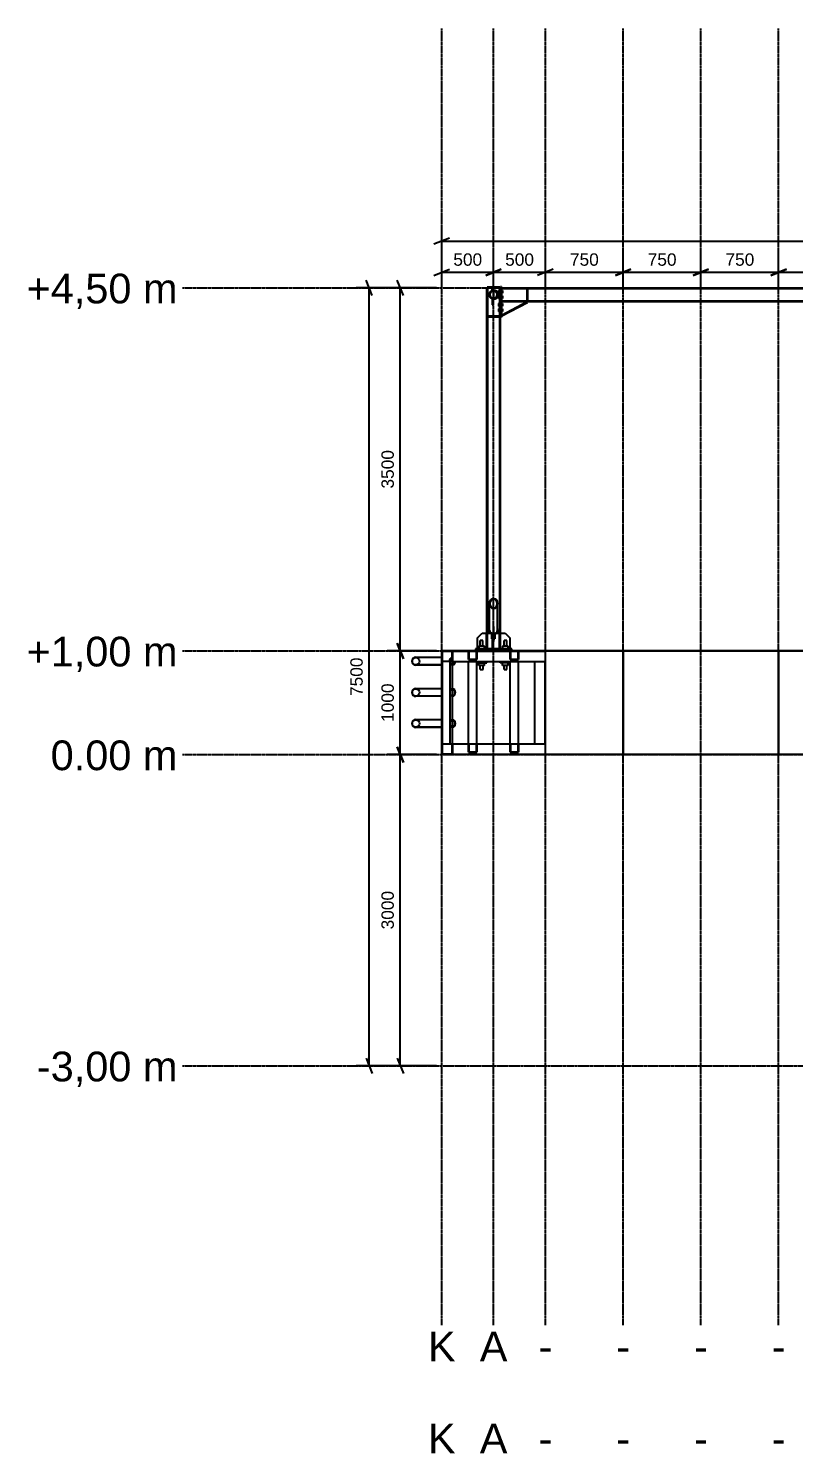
# Model space of a CAD drawing. Header units: millimetres. Extents: x -57554 to 16546, y 2142 to 98430.
# Drawn here: x -53656 to -46277, y 32775 to 46512 of the extents above; entities that cross this region are included whole.
import ezdxf

# ---------------------------------------------------------------- set-up
doc = ezdxf.new("R2010")
doc.units = ezdxf.units.MM
doc.linetypes.add('DXK_LINE_DOT3', pattern=[5.9187, 2.979, -0.9799, 0.9799, -0.9799])
doc.layers.add('S-Z23-A_DIMENSIONS', color=7, linetype='Continuous')
doc.styles.add('Arial', font='ARIAL.TTF', dxfattribs={"height": 0.2})

msp = doc.modelspace()

# ---------------------------------------------------------------- linework, layer by layer
at = {"color": 1, "linetype": 'DXK_LINE_DOT3'}
for p, q in [((-49670, 34012), (-49670, 46512)), ((-49170, 34012), (-49170, 46512)), ((-48670, 34012), (-48670, 46512)), ((-47920, 34012), (-47920, 46512)), ((-47170, 34012), (-47170, 46512)), ((-46420, 34012), (-46420, 46512)), ((-52170, 44012), (-39170, 44012)), ((-52170, 40512), (-39170, 40512)), ((-52170, 39512), (-39170, 39512)), ((-52170, 36512), (-39170, 36512))]:
    msp.add_line(p, q, dxfattribs=at)
at = {"color": 2, "linetype": 'Continuous'}
for p, q in [((-49236, 44012), (-49228, 44012)), ((-49236, 40682), (-49236, 44012)), ((-49108, 44020), (-49231, 44020)), ((-49231, 44012), (-49231, 44020)), ((-49228, 44012), (-49228, 40682)), ((-49228, 44012), (-49182, 44012)), ((-49174, 43988), (-49186, 43985)), ((-49182, 43986), (-49182, 44012)), ((-49182, 44012), (-49174, 44012)), ((-49174, 44012), (-49112, 44012)), ((-49174, 43993), (-49174, 44012)), ((-49174, 43984), (-49174, 43993)), ((-49174, 43993), (-49166, 43993)), ((-49174, 43983), (-49174, 43984)), ((-49174, 43984), (-49166, 43984)), ((-49174, 43983), (-49174, 43984)), ((-49174, 43980), (-49174, 43911)), ((-49174, 43980), (-49166, 43980)), ((-49166, 43984), (-49166, 43993)), ((-49153, 43985), (-49166, 43988)), ((-49166, 43983), (-49166, 43984)), ((-49166, 43983), (-49166, 43984)), ((-49166, 43911), (-49166, 43980)), ((-49103, 44012), (-49112, 44012)), ((-49112, 44012), (-49112, 40682)), ((-49108, 44012), (-49108, 44020)), ((-49093, 44022), (-49103, 44022)), ((-49103, 44022), (-49103, 43729)), ((-49103, 40682), (-49103, 44012)), ((-49093, 44022), (-49093, 43729)), ((-49093, 44012), (-49093, 44004)), ((-49093, 44012), (-42246, 44012)), ((-49093, 44004), (-42246, 44004)), ((-48847, 43888), (-48847, 44004)), ((-48839, 43888), (-48839, 44004)), ((-49186, 43906), (-49174, 43903)), ((-49182, 43905), (-49182, 43847)), ((-49182, 43898), (-49174, 43898)), ((-49182, 43847), (-49174, 43847)), ((-49174, 43911), (-49166, 43911)), ((-49174, 43908), (-49174, 43898)), ((-49166, 43908), (-49174, 43908)), ((-49174, 43908), (-49174, 43908)), ((-49174, 43908), (-49174, 43908)), ((-49174, 43847), (-49174, 43898)), ((-49174, 43898), (-49166, 43898)), ((-49166, 43898), (-49166, 43908)), ((-49166, 43908), (-49166, 43908)), ((-49166, 43908), (-49166, 43908)), ((-49166, 43903), (-49153, 43906)), ((-49093, 43879), (-49093, 43888)), ((-49093, 43888), (-42246, 43888)), ((-49093, 43879), (-46166, 43879)), ((-49093, 43749), (-48847, 43879)), ((-49089, 43741), (-48843, 43872)), ((-48847, 43879), (-48843, 43879)), ((-48843, 43879), (-48843, 43872)), ((-49228, 43742), (-49112, 43742)), ((-49228, 43734), (-49112, 43734)), ((-49093, 43729), (-49103, 43729)), ((-49089, 43741), (-49093, 43749)), ((-49208, 40968), (-49205, 40987)), ((-49208, 40710), (-49208, 40968)), ((-49205, 40948), (-49208, 40968)), ((-49205, 40987), (-49196, 41003)), ((-49202, 40985), (-49205, 40968)), ((-49205, 40968), (-49202, 40950)), ((-49196, 40932), (-49205, 40948)), ((-49194, 41001), (-49202, 40985)), ((-49202, 40950), (-49194, 40935)), ((-49196, 41003), (-49184, 41014)), ((-49183, 41011), (-49194, 41001)), ((-49184, 41014), (-49170, 41018)), ((-49170, 41014), (-49183, 41011)), ((-49170, 41018), (-49155, 41014)), ((-49156, 41011), (-49170, 41014)), ((-49145, 41001), (-49156, 41011)), ((-49155, 41014), (-49143, 41003)), ((-49137, 40985), (-49145, 41001)), ((-49145, 40935), (-49137, 40950)), ((-49143, 41003), (-49134, 40987)), ((-49134, 40948), (-49143, 40932)), ((-49134, 40968), (-49137, 40985)), ((-49137, 40950), (-49134, 40968)), ((-49134, 40987), (-49131, 40968)), ((-49131, 40968), (-49134, 40948)), ((-49131, 40710), (-49131, 40968)), ((-49184, 40921), (-49196, 40932)), ((-49194, 40935), (-49183, 40925)), ((-49170, 40917), (-49184, 40921)), ((-49183, 40925), (-49170, 40921)), ((-49170, 40921), (-49156, 40925)), ((-49155, 40921), (-49170, 40917)), ((-49156, 40925), (-49145, 40935)), ((-49143, 40932), (-49155, 40921)), ((-49326, 40637), (-49281, 40682)), ((-49281, 40682), (-49237, 40682)), ((-49227, 40682), (-49237, 40682)), ((-49237, 40532), (-49237, 40682)), ((-49227, 40682), (-49194, 40682)), ((-49227, 40532), (-49227, 40682)), ((-49213, 40710), (-49209, 40722)), ((-49209, 40698), (-49213, 40710)), ((-49213, 40708), (-49213, 40710)), ((-49213, 40708), (-49209, 40696)), ((-49209, 40722), (-49208, 40724)), ((-49200, 40687), (-49209, 40698)), ((-49209, 40696), (-49200, 40685)), ((-49208, 40710), (-49205, 40699)), ((-49205, 40699), (-49196, 40690)), ((-49186, 40680), (-49200, 40687)), ((-49200, 40685), (-49186, 40678)), ((-49196, 40690), (-49184, 40683)), ((-49174, 40678), (-49186, 40680)), ((-49186, 40678), (-49174, 40676)), ((-49184, 40683), (-49174, 40682)), ((-49182, 40677), (-49182, 40532)), ((-49182, 40666), (-49174, 40666)), ((-49174, 40747), (-49174, 40666)), ((-49174, 40747), (-49166, 40747)), ((-49174, 40740), (-49166, 40740)), ((-49174, 40666), (-49174, 40532)), ((-49166, 40603), (-49166, 40747)), ((-49166, 40682), (-49155, 40683)), ((-49153, 40680), (-49166, 40678)), ((-49166, 40676), (-49153, 40678)), ((-49155, 40683), (-49143, 40690)), ((-49139, 40687), (-49153, 40680)), ((-49153, 40678), (-49139, 40685)), ((-49145, 40682), (-49112, 40682)), ((-49143, 40690), (-49134, 40699)), ((-49130, 40698), (-49139, 40687)), ((-49139, 40685), (-49130, 40696)), ((-49134, 40699), (-49131, 40710)), ((-49131, 40724), (-49130, 40722)), ((-49130, 40722), (-49126, 40710)), ((-49126, 40710), (-49130, 40698)), ((-49130, 40696), (-49126, 40708)), ((-49126, 40708), (-49126, 40710)), ((-49102, 40682), (-49112, 40682)), ((-49112, 40532), (-49112, 40682)), ((-49102, 40682), (-49058, 40682)), ((-49102, 40532), (-49102, 40682)), ((-49058, 40682), (-49013, 40637)), ((-48995, 40532), (-49345, 40532)), ((-49345, 40532), (-49345, 40514)), ((-49326, 40532), (-49326, 40637)), ((-49258, 40559), (-49312, 40559)), ((-49312, 40559), (-49312, 40532)), ((-49272, 40612), (-49298, 40612)), ((-49298, 40559), (-49298, 40612)), ((-49272, 40559), (-49272, 40612)), ((-49258, 40532), (-49258, 40559)), ((-49237, 40637), (-49227, 40637)), ((-49174, 40603), (-49166, 40603)), ((-49112, 40637), (-49102, 40637)), ((-49028, 40559), (-49082, 40559)), ((-49082, 40559), (-49082, 40532)), ((-49042, 40612), (-49068, 40612)), ((-49068, 40559), (-49068, 40612)), ((-49042, 40559), (-49042, 40612)), ((-49028, 40532), (-49028, 40559)), ((-49013, 40637), (-49013, 40532)), ((-48995, 40514), (-48995, 40532)), ((-49920, 40450), (-49934, 40447)), ((-49933, 40444), (-49920, 40447)), ((-49920, 40450), (-49670, 40450)), ((-49920, 40447), (-49906, 40444)), ((-49670, 40447), (-49920, 40447)), ((-49906, 40444), (-49895, 40437)), ((-49895, 40437), (-49887, 40425)), ((-49887, 40399), (-49895, 40387)), ((-49887, 40425), (-49884, 40412)), ((-49884, 40412), (-49887, 40399)), ((-48170, 40514), (-49670, 40514)), ((-49670, 40514), (-49670, 40511)), ((-49670, 39512), (-49670, 40512)), ((-49670, 40512), (-49667, 40512)), ((-48170, 40511), (-49670, 40511)), ((-49670, 40447), (-49670, 40450)), ((-49667, 40512), (-49667, 39515)), ((-49667, 40509), (-49567, 40509)), ((-49587, 40409), (-49667, 40409)), ((-49567, 40409), (-49667, 40409)), ((-49570, 40506), (-49664, 40506)), ((-49664, 40506), (-49664, 40412)), ((-49664, 40412), (-49570, 40412)), ((-49593, 40412), (-49591, 40427)), ((-49591, 40427), (-49585, 40439)), ((-49589, 40425), (-49591, 40412)), ((-49584, 40437), (-49589, 40425)), ((-49587, 39615), (-49587, 40409)), ((-49587, 40393), (-49584, 40387)), ((-49585, 40439), (-49577, 40447)), ((-49576, 40444), (-49584, 40437)), ((-49577, 40447), (-49570, 40449)), ((-49570, 40446), (-49576, 40444)), ((-49570, 40412), (-49570, 40506)), ((-49567, 40509), (-49567, 40409)), ((-49567, 40409), (-49567, 40509)), ((-49567, 40509), (-49410, 40509)), ((-49567, 39615), (-49567, 40409)), ((-49567, 40409), (-48670, 40409)), ((-49549, 40387), (-49544, 40399)), ((-49542, 40397), (-49548, 40385)), ((-49544, 40399), (-49542, 40409)), ((-49540, 40409), (-49542, 40397)), ((-49410, 40429), (-49410, 40509)), ((-49410, 40509), (-49330, 40509)), ((-49410, 40429), (-49330, 40429)), ((-49410, 39615), (-49410, 40409)), ((-49333, 40506), (-49407, 40506)), ((-49407, 40506), (-49407, 40432)), ((-49407, 40432), (-49333, 40432)), ((-49333, 40432), (-49333, 40506)), ((-49330, 40509), (-49330, 40429)), ((-49330, 40509), (-49010, 40509)), ((-49330, 39615), (-49330, 40409)), ((-49235, 40407), (-49330, 40407)), ((-49330, 40397), (-49235, 40397)), ((-49312, 40370), (-49312, 40397)), ((-49298, 40509), (-49298, 40511)), ((-49298, 40407), (-49298, 40409)), ((-49272, 40509), (-49272, 40511)), ((-49271, 40407), (-49271, 40409)), ((-49258, 40370), (-49258, 40397)), ((-49235, 40397), (-49235, 40407)), ((-49105, 40407), (-49010, 40407)), ((-49105, 40397), (-49105, 40407)), ((-49010, 40397), (-49105, 40397)), ((-49082, 40370), (-49082, 40397)), ((-49068, 40509), (-49068, 40511)), ((-49068, 40407), (-49068, 40409)), ((-49042, 40509), (-49042, 40511)), ((-49041, 40407), (-49041, 40409)), ((-49028, 40370), (-49028, 40397)), ((-49010, 40429), (-49010, 40509)), ((-49010, 40509), (-48930, 40509)), ((-49010, 40429), (-48930, 40429)), ((-49010, 39615), (-49010, 40409)), ((-48933, 40506), (-49007, 40506)), ((-49007, 40506), (-49007, 40432)), ((-49007, 40432), (-48933, 40432)), ((-48933, 40432), (-48933, 40506)), ((-48930, 40509), (-48930, 40429)), ((-48930, 40509), (-48670, 40509)), ((-48930, 39615), (-48930, 40409)), ((-48773, 39615), (-48773, 40409)), ((-48773, 40409), (-48673, 40409)), ((-48673, 39615), (-48673, 40409)), ((-48670, 39512), (-48670, 40512)), ((-48670, 40512), (-47920, 40512)), ((-46670, 40514), (-48170, 40514)), ((-48170, 40514), (-48170, 40511)), ((-48170, 40514), (-48170, 40511)), ((-46670, 40511), (-48170, 40511)), ((-47920, 39512), (-47920, 40512)), ((-47920, 40512), (-46420, 40512)), ((-47920, 40512), (-47920, 39512)), ((-47920, 40509), (-47920, 40509)), ((-47920, 40409), (-47920, 40409)), ((-47920, 40409), (-47920, 40409)), ((-46670, 40514), (-46670, 40511)), ((-45170, 40514), (-46670, 40514)), ((-46670, 40514), (-46670, 40511)), ((-45170, 40511), (-46670, 40511)), ((-46420, 39512), (-46420, 40512)), ((-46420, 40512), (-44920, 40512)), ((-46420, 40512), (-46420, 39512)), ((-49934, 40377), (-49920, 40374)), ((-49920, 40377), (-49933, 40380)), ((-49906, 40380), (-49920, 40377)), ((-49670, 40377), (-49920, 40377)), ((-49670, 40374), (-49920, 40374)), ((-49895, 40387), (-49906, 40380)), ((-49670, 40374), (-49670, 40377)), ((-49585, 40385), (-49587, 40387)), ((-49577, 40377), (-49585, 40385)), ((-49584, 40387), (-49576, 40380)), ((-49569, 40375), (-49577, 40377)), ((-49576, 40380), (-49569, 40378)), ((-49567, 40377), (-49557, 40380)), ((-49556, 40377), (-49567, 40374)), ((-49557, 40380), (-49549, 40387)), ((-49548, 40385), (-49556, 40377)), ((-49258, 40370), (-49312, 40370)), ((-49298, 40332), (-49298, 40370)), ((-49298, 40332), (-49271, 40332)), ((-49271, 40332), (-49271, 40370)), ((-49028, 40370), (-49082, 40370)), ((-49068, 40332), (-49068, 40370)), ((-49068, 40332), (-49041, 40332)), ((-49041, 40332), (-49041, 40370)), ((-49920, 40150), (-49934, 40147)), ((-49933, 40144), (-49920, 40147)), ((-49920, 40150), (-49670, 40150)), ((-49920, 40147), (-49906, 40144)), ((-49670, 40147), (-49920, 40147)), ((-49906, 40144), (-49895, 40137)), ((-49895, 40137), (-49887, 40125)), ((-49887, 40125), (-49884, 40112)), ((-49670, 40147), (-49670, 40150)), ((-49587, 40137), (-49585, 40139)), ((-49584, 40137), (-49587, 40131)), ((-49585, 40139), (-49577, 40147)), ((-49576, 40144), (-49584, 40137)), ((-49577, 40147), (-49569, 40149)), ((-49569, 40146), (-49576, 40144)), ((-49567, 40150), (-49556, 40147)), ((-49557, 40144), (-49567, 40147)), ((-49549, 40137), (-49557, 40144)), ((-49556, 40147), (-49548, 40139)), ((-49544, 40125), (-49549, 40137)), ((-49548, 40139), (-49542, 40127)), ((-49542, 40112), (-49544, 40125)), ((-49542, 40127), (-49540, 40112)), ((-49934, 40077), (-49920, 40074)), ((-49920, 40077), (-49933, 40080)), ((-49906, 40080), (-49920, 40077)), ((-49670, 40077), (-49920, 40077)), ((-49670, 40074), (-49920, 40074)), ((-49895, 40087), (-49906, 40080)), ((-49887, 40099), (-49895, 40087)), ((-49884, 40112), (-49887, 40099)), ((-49670, 40074), (-49670, 40077)), ((-49587, 40093), (-49584, 40087)), ((-49585, 40085), (-49587, 40087)), ((-49577, 40077), (-49585, 40085)), ((-49584, 40087), (-49576, 40080)), ((-49569, 40075), (-49577, 40077)), ((-49576, 40080), (-49569, 40078)), ((-49567, 40077), (-49557, 40080)), ((-49556, 40077), (-49567, 40074)), ((-49557, 40080), (-49549, 40087)), ((-49548, 40085), (-49556, 40077)), ((-49549, 40087), (-49544, 40099)), ((-49542, 40097), (-49548, 40085)), ((-49544, 40099), (-49542, 40112)), ((-49540, 40112), (-49542, 40097)), ((-49920, 39850), (-49934, 39847)), ((-49933, 39844), (-49920, 39847)), ((-49920, 39850), (-49670, 39850)), ((-49920, 39847), (-49906, 39844)), ((-49670, 39847), (-49920, 39847)), ((-49906, 39844), (-49895, 39837)), ((-49670, 39847), (-49670, 39850)), ((-49587, 39837), (-49585, 39839)), ((-49585, 39839), (-49577, 39847)), ((-49576, 39844), (-49584, 39837)), ((-49577, 39847), (-49569, 39849)), ((-49569, 39846), (-49576, 39844)), ((-49567, 39850), (-49556, 39847)), ((-49557, 39844), (-49567, 39847)), ((-49549, 39837), (-49557, 39844)), ((-49556, 39847), (-49548, 39839)), ((-49548, 39839), (-49542, 39827)), ((-49934, 39777), (-49920, 39774)), ((-49920, 39777), (-49933, 39780)), ((-49906, 39780), (-49920, 39777)), ((-49670, 39777), (-49920, 39777)), ((-49670, 39774), (-49920, 39774)), ((-49895, 39787), (-49906, 39780)), ((-49895, 39837), (-49887, 39825)), ((-49887, 39799), (-49895, 39787)), ((-49887, 39825), (-49884, 39812)), ((-49884, 39812), (-49887, 39799)), ((-49670, 39774), (-49670, 39777)), ((-49584, 39837), (-49587, 39831)), ((-49587, 39793), (-49584, 39787)), ((-49585, 39785), (-49587, 39787)), ((-49577, 39777), (-49585, 39785)), ((-49584, 39787), (-49576, 39780)), ((-49569, 39775), (-49577, 39777)), ((-49576, 39780), (-49569, 39778)), ((-49567, 39777), (-49557, 39780)), ((-49556, 39777), (-49567, 39774)), ((-49557, 39780), (-49549, 39787)), ((-49548, 39785), (-49556, 39777)), ((-49544, 39825), (-49549, 39837)), ((-49549, 39787), (-49544, 39799)), ((-49542, 39797), (-49548, 39785)), ((-49542, 39812), (-49544, 39825)), ((-49544, 39799), (-49542, 39812)), ((-49542, 39827), (-49540, 39812)), ((-49540, 39812), (-49542, 39797)), ((-49667, 39615), (-49567, 39615)), ((-49667, 39615), (-49587, 39615)), ((-49570, 39612), (-49664, 39612)), ((-49664, 39612), (-49664, 39518)), ((-49570, 39518), (-49570, 39612)), ((-49567, 39615), (-49567, 39515)), ((-49567, 39515), (-49567, 39615)), ((-49567, 39615), (-49410, 39615)), ((-49410, 39535), (-49410, 39615)), ((-49410, 39615), (-49330, 39615)), ((-49333, 39612), (-49407, 39612)), ((-49407, 39612), (-49407, 39538)), ((-49333, 39538), (-49333, 39612)), ((-49330, 39615), (-49010, 39615)), ((-49330, 39615), (-49330, 39535)), ((-49010, 39535), (-49010, 39615)), ((-49010, 39615), (-48930, 39615)), ((-48933, 39612), (-49007, 39612)), ((-49007, 39612), (-49007, 39538)), ((-48933, 39538), (-48933, 39612)), ((-48930, 39615), (-48670, 39615)), ((-48930, 39615), (-48930, 39535)), ((-48773, 39615), (-48673, 39615)), ((-47920, 39615), (-47920, 39615)), ((-47920, 39615), (-47920, 39615)), ((-48670, 39512), (-49670, 39512)), ((-49667, 39515), (-48670, 39515)), ((-49664, 39518), (-49570, 39518)), ((-49410, 39535), (-49330, 39535)), ((-49407, 39538), (-49333, 39538)), ((-49010, 39535), (-48930, 39535)), ((-49007, 39538), (-48933, 39538)), ((-48670, 39515), (-48670, 39512)), ((-47920, 39512), (-48670, 39512)), ((-47920, 39515), (-47920, 39515)), ((-46420, 39512), (-47920, 39512)), ((-47920, 39512), (-47920, 39512)), ((-47920, 39512), (-47920, 39512)), ((-44920, 39512), (-46420, 39512))]:
    msp.add_line(p, q, dxfattribs=at)
at = {"color": 6, "linetype": 'Continuous'}
for p, q in [((-49112, 43986), (-49122, 43986)), ((-49122, 43986), (-49122, 43959)), ((-49122, 43972), (-49112, 43972)), ((-49083, 43986), (-49093, 43986)), ((-49093, 43972), (-49083, 43972)), ((-49083, 43986), (-49083, 43959)), ((-49112, 43959), (-49122, 43959)), ((-49112, 43936), (-49122, 43936)), ((-49122, 43936), (-49122, 43909)), ((-49122, 43922), (-49112, 43922)), ((-49112, 43909), (-49122, 43909)), ((-49112, 43861), (-49122, 43861)), ((-49122, 43861), (-49122, 43834)), ((-49122, 43847), (-49112, 43847)), ((-49112, 43834), (-49122, 43834)), ((-49083, 43959), (-49093, 43959)), ((-49083, 43936), (-49093, 43936)), ((-49093, 43922), (-49083, 43922)), ((-49083, 43909), (-49093, 43909)), ((-49083, 43861), (-49093, 43861)), ((-49093, 43847), (-49083, 43847)), ((-49083, 43834), (-49093, 43834)), ((-49083, 43936), (-49083, 43909)), ((-49083, 43861), (-49083, 43834)), ((-49112, 43811), (-49122, 43811)), ((-49122, 43811), (-49122, 43784)), ((-49122, 43797), (-49112, 43797)), ((-49112, 43784), (-49122, 43784)), ((-49083, 43811), (-49093, 43811)), ((-49093, 43797), (-49083, 43797)), ((-49083, 43784), (-49093, 43784)), ((-49083, 43811), (-49083, 43784)), ((-49190, 40680), (-49190, 40655)), ((-49190, 40679), (-49187, 40679)), ((-49190, 40669), (-49182, 40669)), ((-49166, 40669), (-49158, 40669)), ((-49158, 40677), (-49158, 40655)), ((-49190, 40657), (-49182, 40657)), ((-49190, 40655), (-49182, 40655)), ((-49190, 40652), (-49190, 40628)), ((-49190, 40652), (-49182, 40652)), ((-49190, 40643), (-49182, 40643)), ((-49190, 40631), (-49182, 40631)), ((-49190, 40628), (-49182, 40628)), ((-49166, 40657), (-49158, 40657)), ((-49166, 40655), (-49158, 40655)), ((-49166, 40652), (-49158, 40652)), ((-49166, 40643), (-49158, 40643)), ((-49166, 40631), (-49158, 40631)), ((-49166, 40628), (-49158, 40628)), ((-49158, 40652), (-49158, 40628))]:
    msp.add_line(p, q, dxfattribs=at)
at = {"color": 2, "linetype": 'Continuous'}
for centre, radius, start, end in [((-49170, 43946), 43, 112.5, 247.5), ((-49170, 43946), 38.1, 22.5, 202.5), ((-49170, 43946), 38.1, 202.5, 22.5), ((-49170, 43946), 35, 337.5, 157.5), ((-49170, 43946), 43, 292.5, 67.5), ((-49170, 43946), 35.1, 157.5, 337.5), ((-49920, 40412), 38.1, 112.5, 247.5), ((-49920, 40412), 35.1, 112.5, 247.5), ((-49920, 40112), 38.1, 112.5, 247.5), ((-49920, 40112), 35.1, 112.5, 247.5), ((-49920, 39812), 38.1, 112.5, 247.5), ((-49920, 39812), 35.1, 112.5, 247.5)]:
    msp.add_arc(centre, radius, start, end, dxfattribs=at)
at = {"layer": 'S-Z23-A_DIMENSIONS'}
for p, q in [((-49670, 44062), (-49670, 44587)), ((-49670, 44462), (-41670, 44462)), ((-49670, 44062), (-49670, 44287)), ((-49170, 44062), (-49170, 44287)), ((-49170, 44062), (-49170, 44287)), ((-48670, 44062), (-48670, 44287)), ((-48670, 44062), (-48670, 44287)), ((-47920, 44062), (-47920, 44287)), ((-47920, 44062), (-47920, 44287)), ((-47170, 44062), (-47170, 44287)), ((-47170, 44062), (-47170, 44287)), ((-46420, 44062), (-46420, 44287)), ((-46420, 44062), (-46420, 44287)), ((-49745, 44132), (-49595, 44192)), ((-49670, 44162), (-49170, 44162)), ((-49245, 44132), (-49095, 44192)), ((-49170, 44162), (-48670, 44162)), ((-48595, 44192), (-48745, 44132)), ((-48595, 44192), (-48745, 44132)), ((-48670, 44162), (-47920, 44162)), ((-47845, 44192), (-47995, 44132)), ((-47995, 44132), (-47845, 44192)), ((-47920, 44162), (-47170, 44162)), ((-47095, 44192), (-47245, 44132)), ((-47245, 44132), (-47095, 44192)), ((-47170, 44162), (-46420, 44162)), ((-46345, 44192), (-46495, 44132)), ((-46495, 44132), (-46345, 44192)), ((-46420, 44162), (-45670, 44162)), ((-49720, 44012), (-50495, 44012)), ((-50340, 43937), (-50400, 44087)), ((-50370, 36512), (-50370, 44012)), ((-49720, 44012), (-50195, 44012)), ((-50040, 43937), (-50100, 44087)), ((-50070, 40512), (-50070, 44012)), ((-50100, 40587), (-50040, 40437)), ((-50040, 40437), (-50100, 40587)), ((-49720, 40512), (-50195, 40512)), ((-49720, 40512), (-50195, 40512)), ((-50070, 39512), (-50070, 40512)), ((-50040, 39437), (-50100, 39587)), ((-50100, 39587), (-50040, 39437)), ((-49720, 39512), (-50195, 39512)), ((-49720, 39512), (-50195, 39512)), ((-50070, 36512), (-50070, 39512)), ((-50400, 36587), (-50340, 36437)), ((-50100, 36587), (-50040, 36437)), ((-49720, 36512), (-50495, 36512)), ((-49720, 36512), (-50195, 36512))]:
    msp.add_line(p, q, dxfattribs=at)

# ---------------------------------------------------------------- texts
at = {"color": 5, "linetype": 'Continuous', "style": 'Arial'}
for s, height, p in [('+4,50 m', 286.5, (-53675, 43862)), ('+1,00 m', 286.5, (-53675, 40362)), ('0.00 m', 286.5, (-53442, 39362)), ('-3,00 m', 286.5, (-53575, 36362)), ('K', 287, (-49803, 33662)), ('A', 287, (-49303, 33662)), ('-', 287, (-48736, 33662)), ('-', 287, (-47986, 33662)), ('-', 287, (-47236, 33662)), ('-', 287, (-46486, 33662)), ('K', 287, (-49803, 32775)), ('A', 287, (-49303, 32775)), ('-', 287, (-48736, 32775)), ('-', 287, (-47986, 32775)), ('-', 287, (-47236, 32775)), ('-', 287, (-46486, 32775))]:
    msp.add_text(s, height=height, dxfattribs=at).set_placement(p)

# ---------------------------------------------------------------- next in the draw order: wipeouts: each hides what was drawn before it
for points in [[(-48756, 44200), (-48756, 44375), (-49083, 44375), (-49083, 44200)], [(-48131, 44200), (-48131, 44375), (-48458, 44375), (-48458, 44200)], [(-47381, 44200), (-47381, 44375), (-47708, 44375), (-47708, 44200)], [(-46631, 44200), (-46631, 44375), (-46958, 44375), (-46958, 44200)], [(-50107, 42472), (-50282, 42472), (-50282, 42052), (-50107, 42052)], [(-50407, 40472), (-50582, 40472), (-50582, 40052), (-50407, 40052)], [(-50107, 40222), (-50282, 40222), (-50282, 39802), (-50107, 39802)], [(-50107, 38222), (-50282, 38222), (-50282, 37802), (-50107, 37802)]]:
    msp.add_wipeout(points).dxf.layer = 'S-Z23-A_DIMENSIONS'

# ---------------------------------------------------------------- next in the draw order: linework, layer by layer
at = {"layer": 'S-Z23-A_DIMENSIONS'}
msp.add_line((-49095, 44192), (-49245, 44132), dxfattribs=at)

# ---------------------------------------------------------------- next in the draw order: texts
at = {"layer": 'S-Z23-A_DIMENSIONS', "style": 'Arial'}
for s, p in [('500', (-49058, 44225)), ('750', (-48433, 44225)), ('750', (-47683, 44225)), ('750', (-46933, 44225))]:
    msp.add_text(s, height=119.4, dxfattribs=at).set_placement(p)
for s, p in [('3500', (-50132, 42077)), ('7500', (-50432, 40077)), ('1000', (-50132, 39827)), ('3000', (-50132, 37827))]:
    msp.add_text(s, height=119.4, rotation=90.0002, dxfattribs=at).set_placement(p)

# ---------------------------------------------------------------- next in the draw order: wipeouts: each hides what was drawn before it
msp.add_wipeout([(-49256, 44200), (-49256, 44375), (-49583, 44375), (-49583, 44200)]).dxf.layer = 'S-Z23-A_DIMENSIONS'

# ---------------------------------------------------------------- next in the draw order: linework, layer by layer
at = {"layer": 'S-Z23-A_DIMENSIONS'}
msp.add_line((-49595, 44492), (-49745, 44432), dxfattribs=at)

# ---------------------------------------------------------------- next in the draw order: texts
at = {"layer": 'S-Z23-A_DIMENSIONS', "style": 'Arial'}
msp.add_text('500', height=119.4, dxfattribs=at).set_placement((-49558, 44225))

doc.saveas('drawing.dxf')
